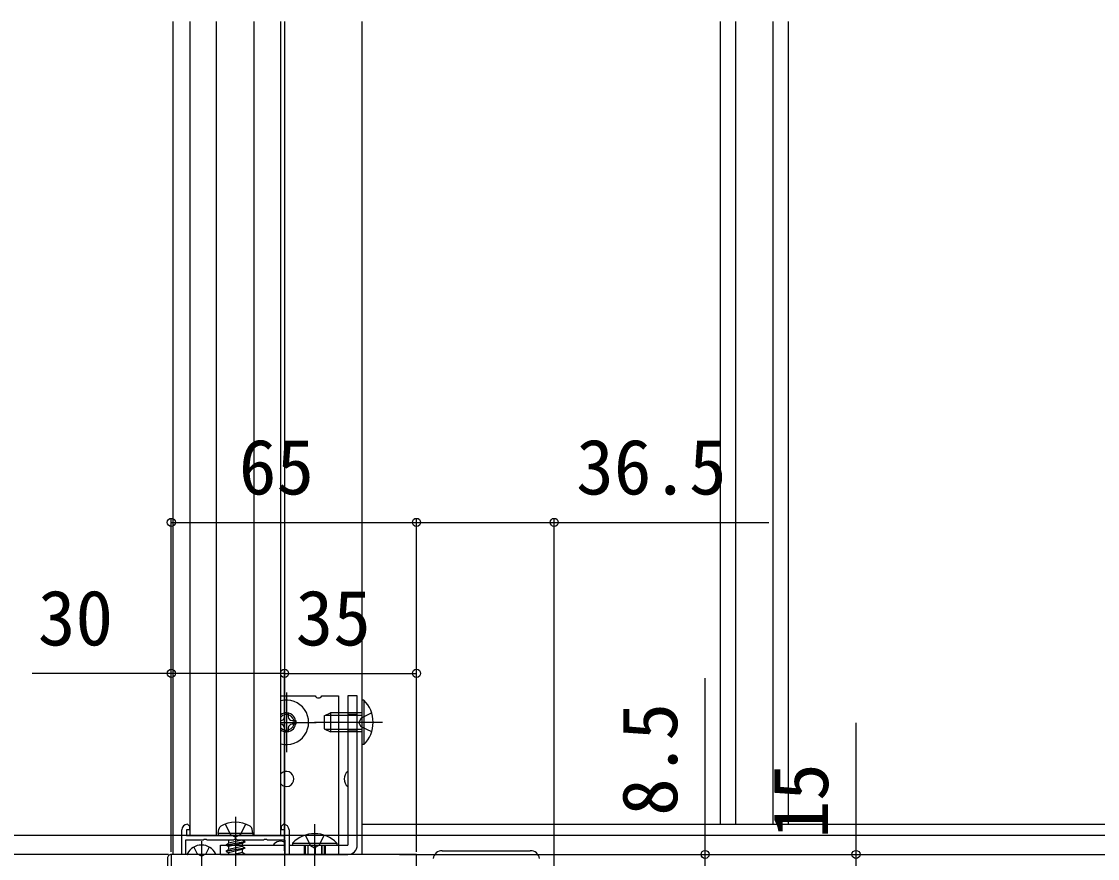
# Model space of a CAD drawing. Units: millimetres, scale not verified. Extents: x -875 to 875, y -1304 to 1296.
# Drawn here: x -708.7 to -423.5, y -903.3 to -681.5 of the extents above; entities that cross this region are included whole.
import ezdxf
from ezdxf.enums import TextEntityAlignment as Align

# ---------------------------------------------------------------- set-up
doc = ezdxf.new("R2010")
doc.units = ezdxf.units.MM
doc.header["$LTSCALE"] = 8
for name, color, linetype in [('0-3_YKK_11', 7, 'Continuous'), ('0-4_YKK_12', 2, 'Continuous'), ('0-5_YKK_13', 4, 'Continuous'), ('0-6_YKK_D', 6, 'Continuous')]:
    doc.layers.add(name, color=color, linetype=linetype)
doc.styles.add('ＭＳ ゴシック', font='')
doc.styles.get('ＭＳ ゴシック').set_extended_font_data('MS Gothic')

msp = doc.modelspace()

# ---------------------------------------------------------------- linework, layer by layer
at = {"layer": '0-3_YKK_11'}
for points in [[(-665, -897.2), (-652, -897.2), (-639, -897.2), (-639, -895.7), (-639.8, -895.7), (-639.8, -894.7), (-639.3, -894.2)], [(-664.7, -894.2), (-664.2, -894.7), (-664.2, -895.7), (-665, -895.7), (-665, -897.2)], [(-637.8, -895.7), (-637.8, -902.2), (-638.8, -902.2), (-638.8, -898.4), (-643.48, -898.4), (-643.74, -898.25), (-644.26, -898.25), (-644.52, -898.4), (-651.48, -898.4), (-651.74, -898.25), (-652, -898.1), (-652.26, -898.25), (-652.52, -898.4), (-659.48, -898.4), (-659.74, -898.25), (-660.26, -898.25), (-660.52, -898.4), (-665.2, -898.4), (-665.2, -902.2), (-666.2, -902.2), (-666.2, -895.7)], [(-604.001, -906.5), (-604.001, -902.2), (-630.543, -902.2), (-630.726, -902.32), (-631.276, -902.32), (-631.459, -902.2), (-651.543, -902.2), (-651.726, -902.32), (-652.276, -902.32), (-652.459, -902.2), (-660.543, -902.2), (-660.726, -902.32), (-661.276, -902.32), (-661.459, -902.2), (-669.001, -902.2), (-669.001, -905.2), (-668.701, -905.5)]]:
    msp.add_lwpolyline(points, dxfattribs=at)
for centre, start, end in [((-664.7, -895.7), 90.00001, 179.99999), ((-639.3, -895.7), 0.00001, 89.99999)]:
    msp.add_arc(centre, 1.5, start, end, dxfattribs=at)
at = {"layer": '0-4_YKK_12'}
for p, q in [((-664, -897.2), (-664, -681.458)), ((-657.002, -897.2), (-657.002, -681.458)), ((-647, -897.2), (-647, -681.458)), ((-640, -897.2), (-640, -681.458)), ((-639.001, -681.458), (-639.001, -1186.098)), ((-618.5, -681.458), (-618.5, -902.2)), ((-523.501, -681.458), (-523.501, -894.2)), ((-519.444, -681.458), (-519.444, -894.2)), ((-509.558, -681.458), (-509.558, -894.2)), ((-505.501, -681.458), (-505.501, -894.2)), ((-638.5, -859.3), (-638.5, -875.1)), ((-613, -867.2), (-631, -867.2)), ((-639, -875.95), (-639, -884.45)), ((-652, -892.256), (-652, -913.329)), ((-631, -894.2), (-631, -912.2)), ((-618.5, -894.2), (-61.501, -894.2)), ((791.221, -897.2), (-860.035, -897.2)), ((-664, -897.2), (-640, -897.2)), ((-661.001, -898.7), (-661.001, -912.854)), ((-608.501, -902.2), (-599.169, -902.2)), ((-608.201, -902.2), (-599.169, -902.2)), ((-571.833, -902.2), (12.999, -902.2)), ((-571.833, -902.2), (12.999, -902.2))]:
    msp.add_line(p, q, dxfattribs=at)
msp.add_lwpolyline([(-618.5, -902.2), (-668.5, -902.2), (-668.5, -681.458)], dxfattribs=at)
at = {"layer": '0-5_YKK_13'}
for p, q in [((-640, -860.2), (-630.866, -860.2)), ((-629.134, -860.2), (-624.7, -860.2)), ((-624.7, -860.2), (-624.7, -899.7)), ((-619.7, -899.7), (-619.7, -860.2)), ((-617.991, -861.3), (-618.5, -861.3)), ((-618.5, -861.3), (-618.5, -873.1)), ((-637, -866.7), (-636, -866.7)), ((-628.5, -865.5), (-626.8, -864.7)), ((-628.5, -865.5), (-628.5, -868.9)), ((-618.5, -865.354), (-628.19, -865.354)), ((-619.7, -864.7), (-622.2, -864.7)), ((-619.7, -865.133), (-622.2, -865.133)), ((-640, -867.2), (-630.6, -867.2)), ((-628.5, -868.9), (-626.8, -869.7)), ((-618.5, -869.046), (-628.19, -869.046)), ((-618.5, -869.7), (-626.8, -869.7)), ((-619.7, -869.267), (-622.2, -869.267)), ((-619.7, -869.7), (-622.2, -869.7)), ((-656.604, -896.611), (-656.402, -895.464)), ((-647.396, -896.611), (-647.598, -895.464)), ((-647.396, -896.611), (-656.604, -896.611)), ((-656.604, -896.611), (-656.501, -897.2)), ((-647.499, -897.2), (-656.501, -897.2)), ((-647.396, -896.611), (-647.499, -897.2)), ((-663.051, -900.234), (-662.146, -902.049)), ((-658.951, -900.234), (-659.856, -902.049)), ((-656, -902.2), (-656, -899.7)), ((-656, -899.7), (-638.8, -899.7)), ((-654.472, -899.613), (-649.528, -898.789)), ((-649.528, -898.907), (-654.472, -899.731)), ((-654.472, -899.613), (-653.824, -899.239)), ((-654.472, -899.613), (-654.472, -899.731)), ((-654.472, -899.731), (-653.824, -900.104)), ((-654.472, -901.261), (-649.528, -900.437)), ((-649.528, -900.555), (-654.472, -901.379)), ((-654.472, -901.261), (-653.824, -900.887)), ((-653.922, -898.4), (-653.824, -898.457)), ((-653.824, -898.457), (-653.637, -898.4)), ((-650.176, -898.415), (-653.824, -899.239)), ((-653.824, -898.457), (-653.824, -899.239)), ((-650.176, -899.28), (-653.824, -900.104)), ((-650.176, -900.063), (-653.824, -900.887)), ((-653.824, -900.104), (-653.824, -900.887)), ((-650.176, -898.4), (-650.176, -898.415)), ((-649.528, -898.789), (-650.176, -898.415)), ((-649.528, -898.907), (-650.176, -899.28)), ((-650.176, -899.28), (-650.176, -900.063)), ((-649.528, -900.437), (-650.176, -900.063)), ((-650.176, -900.928), (-650.176, -901.711)), ((-649.528, -898.789), (-649.528, -898.907)), ((-649.528, -900.437), (-649.528, -900.555)), ((-637.8, -899.7), (-622.2, -899.7)), ((-636.9, -899.191), (-636.9, -899.7)), ((-636.9, -899.7), (-625.1, -899.7)), ((-633.75, -899.7), (-633.75, -902.2)), ((-633.5, -899.7), (-633.5, -902.2)), ((-632.846, -899.7), (-632.846, -902.2)), ((-630.866, -899.7), (-630.866, -902.2)), ((-629.154, -899.7), (-629.154, -902.2)), ((-629.134, -899.7), (-629.134, -902.2)), ((-628.5, -899.7), (-628.5, -902.2)), ((-628.25, -899.7), (-628.25, -902.2)), ((-624.7, -899.7), (-624.7, -902.2)), ((-597.169, -901.2), (-573.833, -901.2)), ((-670.001, -903.2), (-670.001, -1067.202)), ((-609.001, -902.2), (-668.999, -902.2)), ((-657.405, -902.2), (-664.597, -902.2)), ((-661.001, -902.658), (-662.146, -902.049)), ((-661.001, -902.658), (-659.856, -902.049)), ((-656, -902.2), (-622.2, -902.2)), ((-654.472, -901.261), (-654.472, -901.379)), ((-654.472, -901.379), (-653.824, -901.752)), ((-653.824, -901.752), (-653.824, -902.2)), ((-650.176, -901.711), (-652.392, -902.211)), ((-652.017, -902.5), (-651.887, -902.478)), ((-650.22, -902.2), (-649.528, -902.085)), ((-649.528, -902.085), (-650.176, -901.711)), ((-649.528, -902.085), (-649.528, -902.202))]:
    msp.add_line(p, q, dxfattribs=at)
for points in [[(-619.7, -860.2), (-622.2, -860.2), (-622.2, -899.7)], [(-617.991, -861.3), (-617.991, -873.1), (-618.5, -873.1)], [(-639, -865.7), (-639, -864.7), (-638, -864.7), (-638, -865.7)], [(-636, -866.7), (-636, -867.7), (-637, -867.7)], [(-618.5, -864.7), (-626.8, -864.7), (-626.8, -869.7)], [(-615.889, -864.7), (-618.667, -866.055), (-619.276, -867.2)], [(-638, -868.7), (-638, -869.7), (-639, -869.7), (-639, -868.7)], [(-615.889, -869.7), (-618.667, -868.345), (-619.276, -867.2)], [(-654.707, -894.164), (-653.348, -896.891), (-652, -897.607)], [(-649.293, -894.164), (-650.652, -896.891), (-652, -897.607)], [(-633.5, -897.089), (-632.145, -899.867), (-631, -900.476)], [(-628.5, -897.089), (-629.855, -899.867), (-631, -900.476)], [(-649.528, -900.555), (-650.176, -900.928), (-653.824, -901.752)], [(-636.9, -899.191), (-625.1, -899.191), (-625.1, -899.7)]]:
    msp.add_lwpolyline(points, dxfattribs=at)
for centre, radius, start, end in [((-638.5, -867.2), 5.9, 255.27147, 104.72853), ((-630, -859.7), 1, 210, 330), ((-623.732, -867.2), 8.232, 314.2189, 45.7811), ((-638.5, -867.2), 2.5, 233.12971, 126.87029), ((-638.5, -867.2), 2.067, 223.47322, 136.52678), ((-640, -865.7), 1, 270, 0), ((-637, -865.7), 1, 180, 270), ((-640, -868.7), 1, 0, 90), ((-637, -868.7), 1, 90, 180), ((-638.5, -882.2), 2, 221.40903, 138.59097), ((-620.7, -882.2), 2.5, 126.8699, 233.1301), ((-655.359, -895.648), 1.059, 120.63591, 170), ((-652, -901.32), 7.651, 59.36409, 120.63591), ((-648.641, -895.648), 1.059, 10, 59.36409), ((-631, -904.932), 8.232, 44.2189, 135.7811), ((-661.001, -903.9), 4.2, 27.28096, 152.71904), ((-640, -901.2), 2.5, 61.31504, 143.1301), ((-622.2, -899.7), 2.5, 270, 0), ((-597.169, -903.7), 2.5, 90, 170), ((-573.833, -903.7), 2.5, 10, 90), ((-664.597, -902.046), 0.154, 152.71904, 270), ((-657.405, -902.046), 0.154, 270, 27.28096)]:
    msp.add_arc(centre, radius, start, end, dxfattribs=at)
msp.add_ellipse((-668.999, -903.2), major_axis=(1.002, 0), ratio=0.998135, start_param=1.5707963, end_param=3.1415927, dxfattribs=at)
at = {"layer": '0-6_YKK_D'}
for p, q in [((-669.001, -901.5), (-669.001, -813.2)), ((-669.001, -814.2), (-604.001, -814.2)), ((-604.001, -901.5), (-604.001, -813.2)), ((-604.001, -901.5), (-604.001, -813.2)), ((-567.501, -910.7), (-567.501, -813.2)), ((-669.001, -901.5), (-669.001, -853.2)), ((-639.001, -901.2), (-639.001, -853.2)), ((-639, -901.2), (-639, -853.2)), ((-639, -854.2), (-604.001, -854.2)), ((-604.001, -901.5), (-604.001, -853.2)), ((-669.701, -902.2), (-766, -902.2)), ((-603.301, -902.2), (-526.501, -902.2))]:
    msp.add_line(p, q, dxfattribs=at)
for points in [[(-604.001, -814.2), (-567.501, -814.2), (-510.61, -814.2)], [(-639.001, -854.2), (-669.001, -854.2), (-705.892, -854.2)], [(-527.501, -910.7), (-527.501, -902.2), (-527.501, -855.441)], [(-487.501, -917.2), (-487.501, -902.2), (-487.501, -867.355)]]:
    msp.add_lwpolyline(points, dxfattribs=at)
for centre in [(-669.001, -814.2), (-604.001, -814.2), (-604.001, -814.2), (-567.501, -814.2), (-669.001, -854.2), (-639.001, -854.2), (-639, -854.2), (-604.001, -854.2), (-527.501, -902.2), (-487.501, -902.2)]:
    msp.add_circle(centre, 1.075, dxfattribs=at)

# ---------------------------------------------------------------- texts
at = {"layer": '0-6_YKK_D', "style": 'ＭＳ ゴシック'}
for s, p in [('65', (-651.103, -811.2)), ('36.5', (-561.678, -811.2)), ('30', (-704.369, -851.2)), ('35', (-636.046, -851.2))]:
    msp.add_text(s, height=14.66, dxfattribs=at).set_placement(p, align=Align.BOTTOM_LEFT)
for s, p in [('8.5', (-530.501, -891.964)), ('15', (-490.501, -897.968))]:
    msp.add_text(s, height=14.66, rotation=90, dxfattribs=at).set_placement(p, align=Align.BOTTOM_LEFT)

doc.saveas('drawing.dxf')
